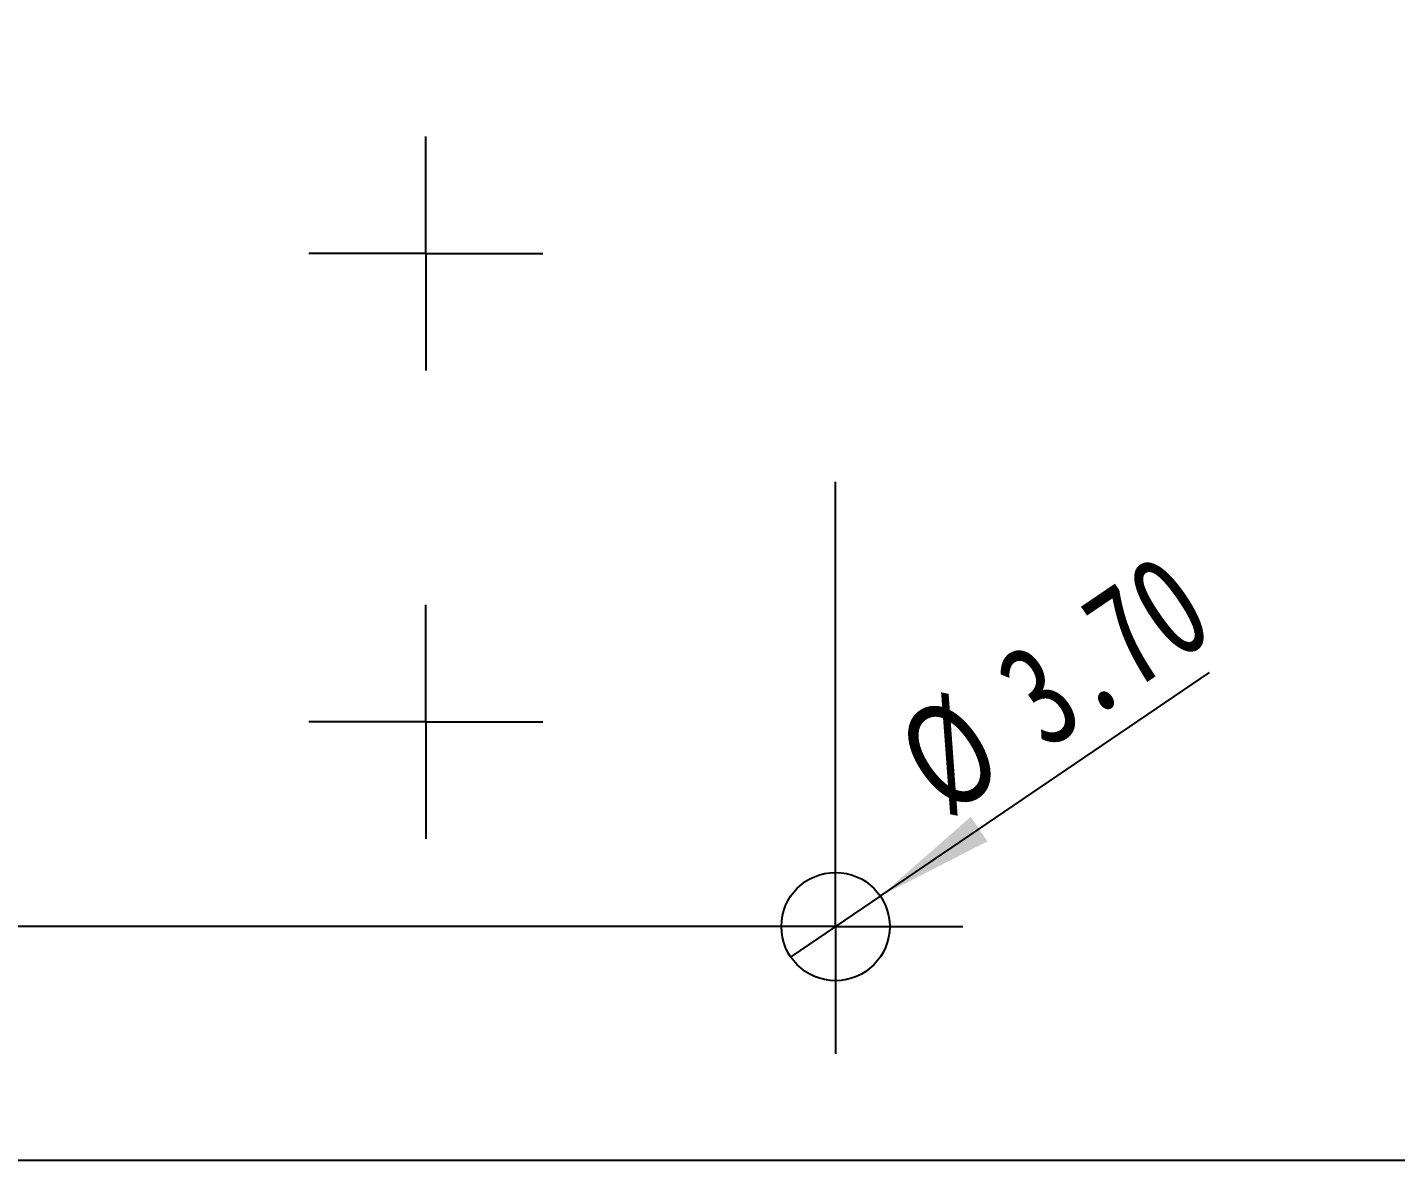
# Model space of a CAD drawing. Header units: millimetres. Extents: x 52 to 392, y 157 to 251.
# Drawn here: x 294.37 to 341.13, y 165.6 to 204.33 of the extents above; entities that cross this region are included whole.
import ezdxf

# ---------------------------------------------------------------- set-up
doc = ezdxf.new("R2010")
doc.units = ezdxf.units.MM
doc.linetypes.add('CENTERX2', pattern=[20.32, 12.7, -2.54, 2.54, -2.54])
doc.layers.add('中心线层', color=1, linetype='CENTERX2', lineweight=25)
doc.layers.add('标注层', color=150, linetype='Continuous', lineweight=25)
doc.styles.add('SLDTEXTSTYLE2', font='hyswlongfangsong.ttf')
doc.dimstyles.new('SLDDIMSTYLE0', dxfattribs={"dimtxt": 3.5, "dimasz": 4.08, "dimexe": 0, "dimexo": 0.0625, "dimgap": 0.875, "dimtad": 2, "dimrnd": 1e-09, "dimzin": 12, "dimdsep": 46, "dimtxsty": 'SLDTEXTSTYLE2', "dimsah": 1, "dimcen": 0.09, "dimadec": 0, "dimazin": 3, "dimtfac": 1, "dimtofl": 0, "dimtmove": 0, "dimatfit": 3, "dimfxl": 0, "dimfrac": 2, "dimtolj": 1, "dimtzin": 12, "dimarcsym": 0})
doc.dimstyles.new('SLDDIMSTYLE4', dxfattribs={"dimtxt": 3.5, "dimasz": 4.08, "dimexe": 0, "dimexo": 0.0625, "dimgap": 0.875, "dimtad": 2, "dimrnd": 1e-09, "dimzin": 4, "dimdsep": 46, "dimtxsty": 'SLDTEXTSTYLE2', "dimblk1": 'NONE', "dimsah": 1, "dimcen": 0, "dimadec": 0, "dimazin": 1, "dimtfac": 1, "dimtmove": 0, "dimatfit": 3, "dimldrblk": 'NONE', "dimfxl": 0, "dimfrac": 2, "dimtolj": 1, "dimtzin": 12, "dimarcsym": 0})

# ---------------------------------------------------------------- blocks, each defined once
blk = doc.blocks.new('_D_19')
at = {"layer": '标注层'}
for p, q in [((317.639, 217.601), (246.581, 217.601)), ((248.581, 217.601), (248.581, 173.601)), ((317.639, 173.601), (246.581, 173.601))]:
    blk.add_line(p, q, dxfattribs=at)
for points in [[(248.581, 217.601), (248.073, 213.521), (249.089, 213.521)], [(248.581, 173.601), (249.089, 177.681), (248.073, 177.681)]]:
    blk.add_solid(points, dxfattribs=at)
at = {"layer": '标注层', "insert": (244.07, 193.074), "char_height": 3.5, "attachment_point": 1, "rotation": 90, "style": 'SLDTEXTSTYLE2'}
blk.add_mtext('44', dxfattribs=at)
blk = doc.blocks.new('_D_25')
at = {"layer": '标注层'}
for q in [(334.766, 182.279), (320.459, 172.562)]:
    blk.add_line((323.519, 174.64), q, dxfattribs=at)
blk.add_solid([(323.519, 174.64), (327.18, 176.513), (326.609, 177.353)], dxfattribs=at)
at = {"layer": '标注层', "char_height": 3.5, "attachment_point": 1, "rotation": 34.1829, "style": 'SLDTEXTSTYLE2'}
for s, insert in [('3.70', (327.202, 182.497)), ('%%c', (323.79, 180.197))]:
    blk.add_mtext(s, dxfattribs=dict(at, insert=insert))
blk = doc.blocks.new('_NONE')
blk = doc.blocks.new('SW_CENTERMARKSYMBOL_13')
at = {"layer": '中心线层', "color": 0}
for p, q in [((0, 2.5), (0, 17.381)), ((0, 0), (0, 2.5)), ((-2.5, 0), (-4.35, 0)), ((0, 0), (-2.5, 0)), ((0, 0), (0, -2.5)), ((0, 0), (2.5, 0)), ((2.5, 0), (4.35, 0)), ((0, -2.5), (0, -4.35))]:
    blk.add_line(p, q, dxfattribs=at)
blk = doc.blocks.new('SW_CENTERMARKSYMBOL_15')
at = {"layer": '中心线层', "color": 0}
for p, q in [((0, 2.5), (0, 4)), ((0, 0), (0, 2.5)), ((-2.5, 0), (-4, 0)), ((0, 0), (-2.5, 0)), ((0, 0), (0, -2.5)), ((0, 0), (2.5, 0)), ((2.5, 0), (4, 0)), ((0, -2.5), (0, -4))]:
    blk.add_line(p, q, dxfattribs=at)
blk = doc.blocks.new('SW_CENTERMARKSYMBOL_16')
at = {"layer": '中心线层', "color": 0}
for p, q in [((0, 2.5), (0, 4)), ((0, 0), (0, 2.5)), ((-2.5, 0), (-4, 0)), ((0, 0), (-2.5, 0)), ((0, 0), (0, -2.5)), ((0, 0), (2.5, 0)), ((2.5, 0), (4, 0)), ((0, -2.5), (0, -4))]:
    blk.add_line(p, q, dxfattribs=at)

msp = doc.modelspace()

# ---------------------------------------------------------------- linework, layer by layer
at = {"color": 7, "linetype": 'Continuous', "lineweight": 25}
msp.add_line((361.989, 165.601), (281.989, 165.601), dxfattribs=at)
msp.add_circle((321.989, 173.601), 1.85, dxfattribs=at)

# ---------------------------------------------------------------- block references
at = {"layer": '中心线层'}
for name, p in [('SW_CENTERMARKSYMBOL_15', (307.989, 196.601)), ('SW_CENTERMARKSYMBOL_13', (321.989, 173.601)), ('SW_CENTERMARKSYMBOL_16', (307.989, 180.601))]:
    msp.add_blockref(name, p, dxfattribs=at)

# ---------------------------------------------------------------- dimensions: what is measured, and where the dimension line sits
at = {"layer": '标注层'}
dim = msp.add_linear_dim(base=(248.581, 173.601), p1=(317.639, 217.601), p2=(317.639, 173.601), angle=90, dimstyle='SLDDIMSTYLE0', dxfattribs=at)
dim.commit()
dim.dimension.update_dxf_attribs({"geometry": '_D_19', "text_midpoint": (248.581, 194.61), "dimtype": 160})
dim = msp.add_diameter_dim_2p(p1=(320.459, 172.562), p2=(323.519, 174.64), dimstyle='SLDDIMSTYLE4', dxfattribs=at)
dim.commit()
dim.dimension.update_dxf_attribs({"geometry": '_D_25', "text_midpoint": (330.794, 179.581), "dimtype": 163})

doc.saveas('drawing.dxf')
